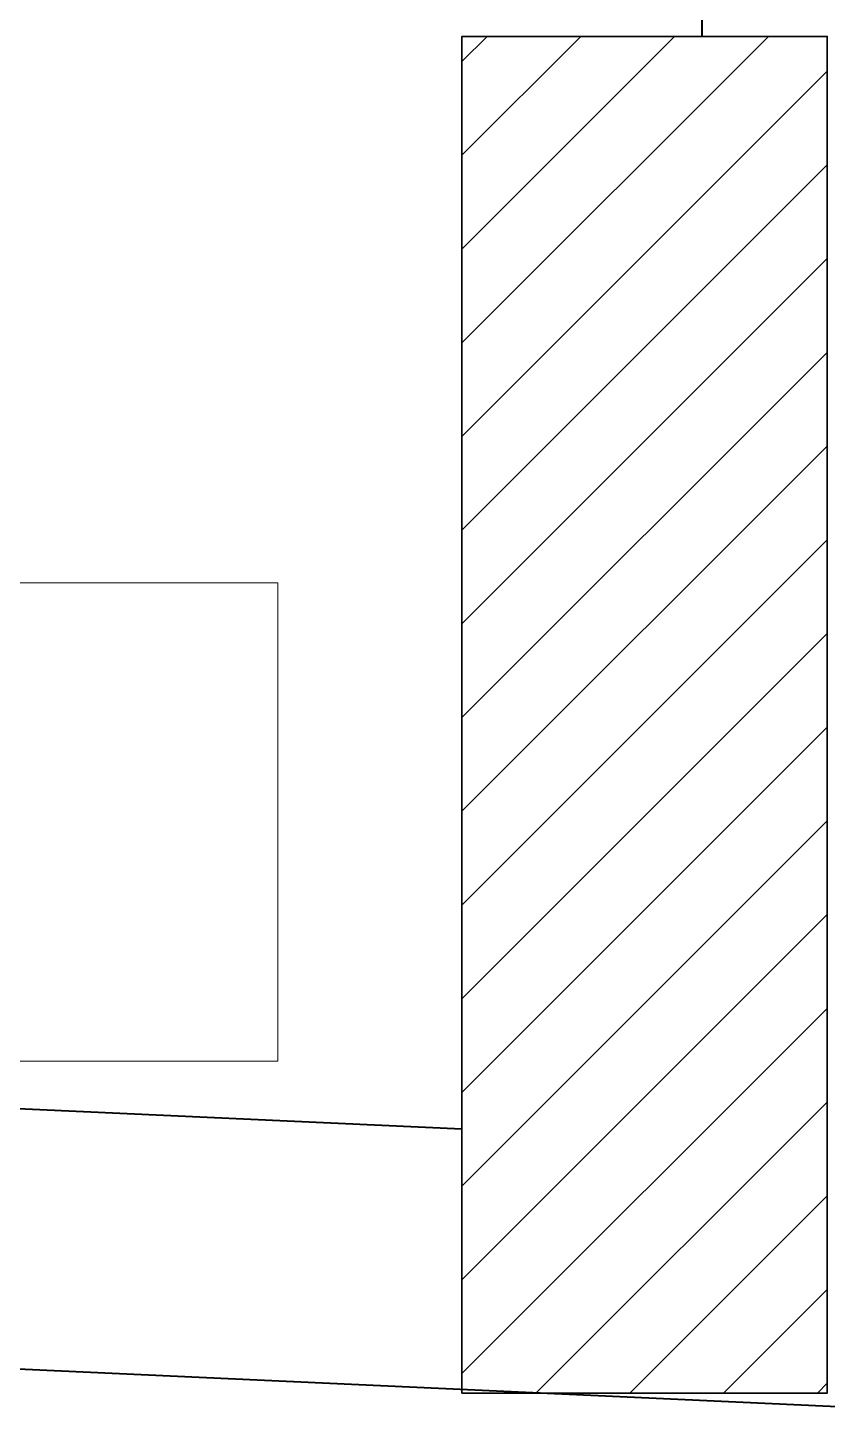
# Model space of a CAD drawing. Header units: inches. Extents: x 3955 to 4125, y 4886 to 4983.
# Drawn here: x 4034.427 to 4035.193, y 4921.704 to 4923.033 of the extents above; entities that cross this region are included whole.
import ezdxf

# ---------------------------------------------------------------- set-up
doc = ezdxf.new("R2010")
doc.units = ezdxf.units.IN
doc.header["$MEASUREMENT"] = 0
doc.linetypes.add('ACAD_ISO03W100', pattern=[30, 12, -18])
doc.layers.get('0').update_dxf_attribs({"lineweight": 35})
for name, color, linetype, lineweight in [('Column(S)', 24, 'Continuous', 35), ('DIM IN', 12, 'Continuous', 15), ('HA', 252, 'Continuous', 18), ('hatch col(S)', 45, 'Continuous', 15), ('walls', 7, 'Continuous', 40)]:
    doc.layers.add(name, color=color, linetype=linetype, lineweight=lineweight)

# ---------------------------------------------------------------- blocks, each defined once
blk = doc.blocks.new('A$C606D7A20')
at = {"layer": 'hatch col(S)', "ltscale": 2.5}
h = blk.add_hatch(dxfattribs=at)
h.set_pattern_fill('ANSI31', color=256, scale=0.02, angle=-360)
h.set_pattern_definition([(45, (-618.3845, 318.446047), (-0.0449012806, 0.0449012806), [])])
h.paths.add_polyline_path([(20.74778, -15.43982), (20.3978, -15.43982), (20.39779, -16.73973), (20.74777, -16.73982)])
at = {"layer": 'Column(S)', "ltscale": 2.5}
blk.add_lwpolyline([(20.39779, -16.73982), (20.74779, -16.73982), (20.74779, -15.43982), (20.39779, -15.43982)], close=True, dxfattribs=at)
at = {"layer": 'DIM IN', "ltscale": 2.5, "elevation": 0}
blk.add_lwpolyline([(20.22124, -15.9635), (18.97695, -15.9635), (18.97695, -16.42177), (20.22124, -16.42177)], close=True, dxfattribs=at)
at = {"layer": 'HA', "linetype": 'ACAD_ISO03W100'}
blk.add_lwpolyline([(38.34643, -17.56091), (13.15779, -16.40339)], dxfattribs=at)
at = {"layer": 'walls', "ltscale": 2.5}
for p, q in [((20.62779, -15.43982), (20.62779, -12.56855)), ((20.39779, -16.48703), (17.32779, -16.34601)), ((38.11783, -17.54981), (13.15779, -16.40425))]:
    blk.add_line(p, q, dxfattribs=at)

msp = doc.modelspace()

# ---------------------------------------------------------------- block references
msp.add_blockref('A$C606D7A20', (4014.4456, 4938.4649))

doc.saveas('drawing.dxf')
